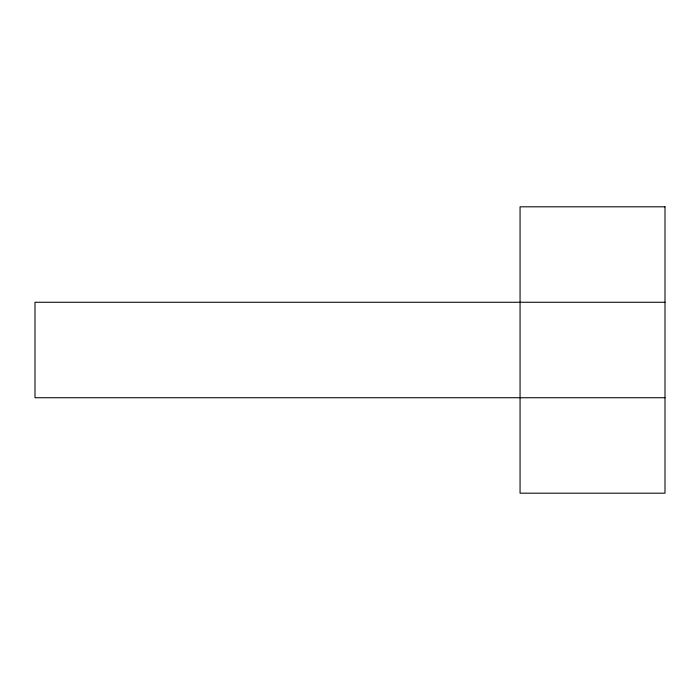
<?xml version="1.0" encoding="UTF-8"?>
<svg xmlns="http://www.w3.org/2000/svg" width="700" height="700" viewBox="0 0 700 700"><rect width="100%" height="100%" fill="white"/><g stroke="black" fill="none" stroke-linecap="round" stroke-linejoin="round"><path stroke-width="1.05" d="M665 302.269L35 302.269L35 397.731L665 397.731M665 206.815L520.056 206.815L520.056 493.185L665 493.185L665 206.815"/></g></svg>
